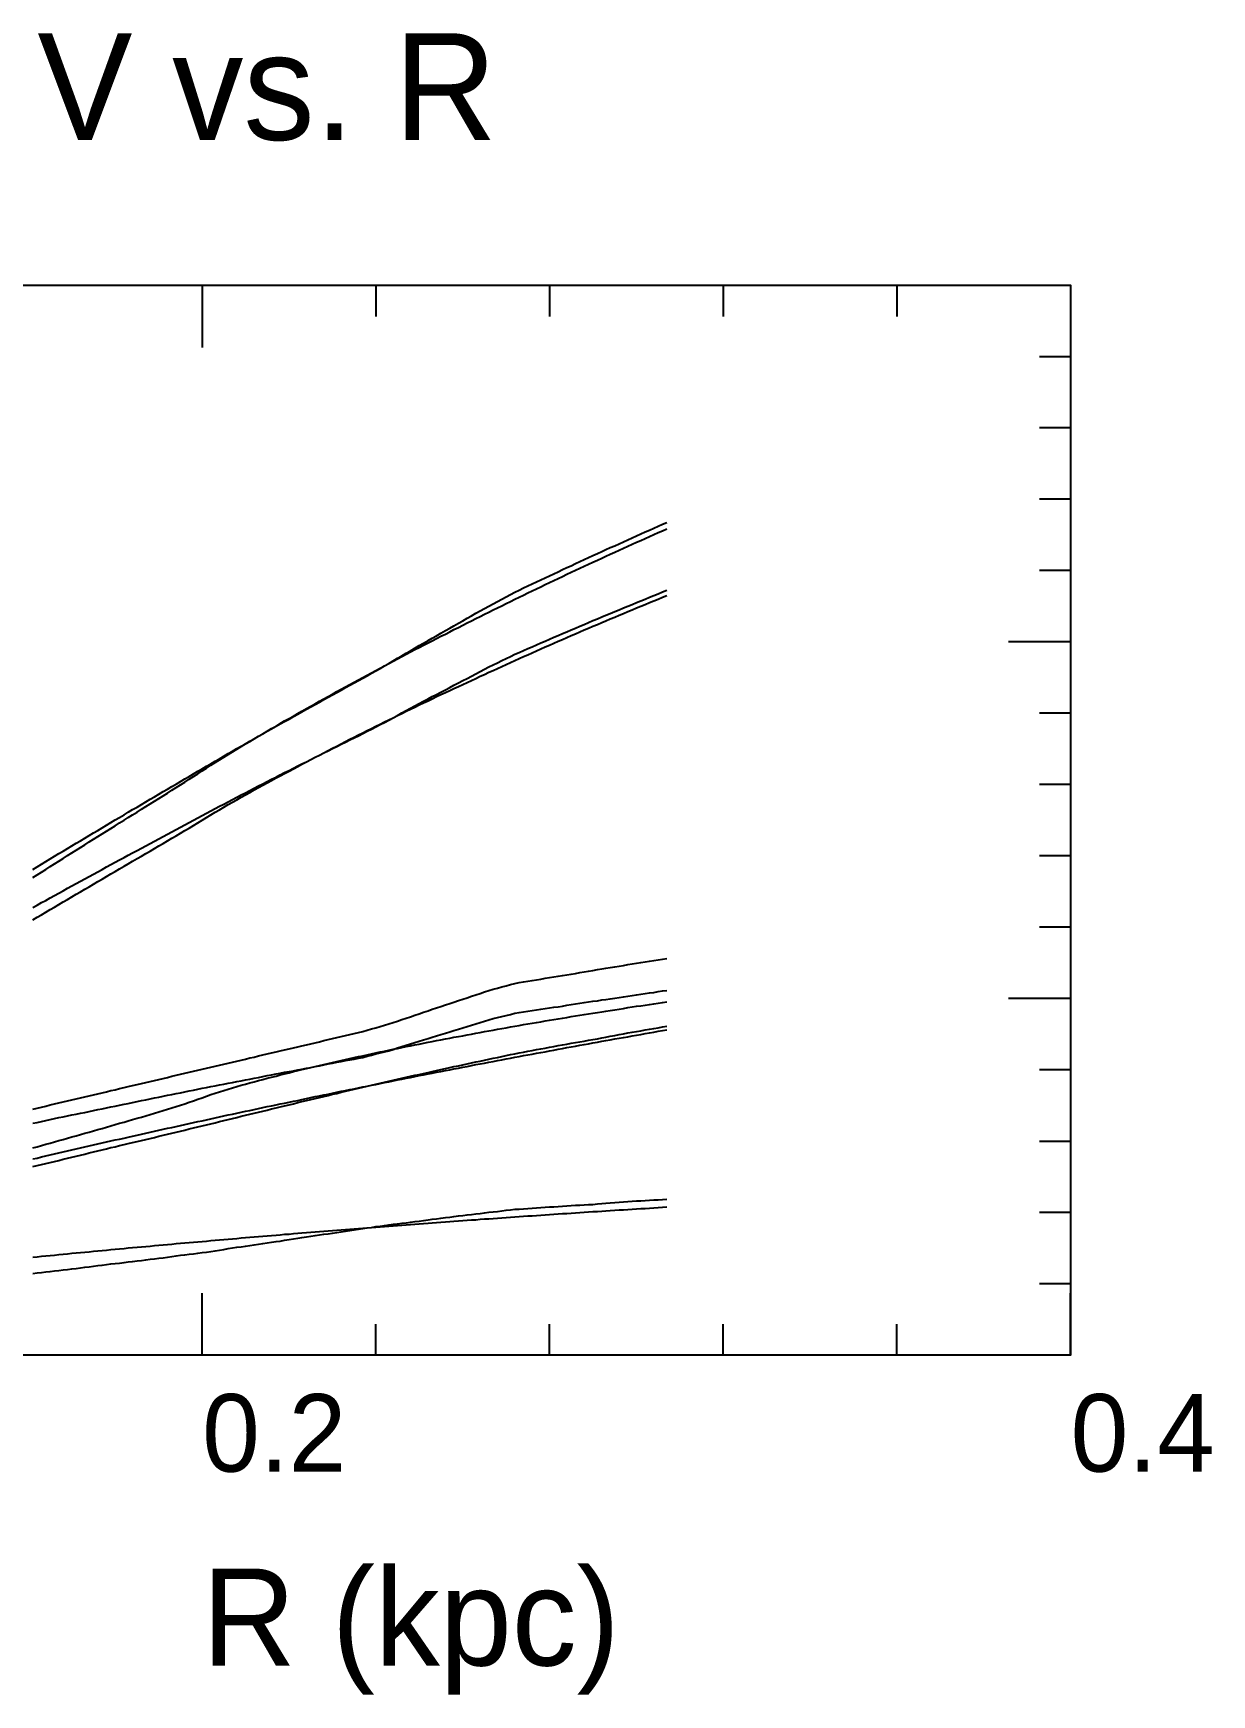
# Model space of a CAD drawing. Extents: x -35 to 194, y -35 to 136.
# Drawn here: x 72.2 to 193.8, y -35 to 136.4 of the extents above; entities that cross this region are included whole.
import ezdxf

# ---------------------------------------------------------------- set-up
doc = ezdxf.new("R2010")
doc.units = 0

msp = doc.modelspace()

# ---------------------------------------------------------------- linework, layer by layer
at = {"color": 0}
for p, q in [((89.6, 110.37), (89.6, 103.97)), ((107.52, 110.37), (107.52, 107.17)), ((125.44, 110.37), (125.44, 107.17)), ((143.36, 110.37), (143.36, 107.17)), ((161.28, 110.37), (161.28, 107.17)), ((179.2, 110.37), (179.2, 103.97)), ((179.2, 103.01), (176, 103.01)), ((179.2, 95.66), (176, 95.66)), ((179.2, 88.3), (176, 88.3)), ((179.2, 80.94), (176, 80.94)), ((179.2, 73.58), (172.8, 73.58)), ((179.2, 66.22), (176, 66.22)), ((179.2, 58.87), (176, 58.87)), ((179.2, 51.51), (176, 51.51)), ((179.2, 44.15), (176, 44.15)), ((179.2, 36.79), (172.8, 36.79)), ((179.2, 29.43), (176, 29.43)), ((179.2, 22.07), (176, 22.07)), ((179.2, 14.72), (176, 14.72)), ((179.2, 7.36), (176, 7.36)), ((89.6, 0), (89.6, 6.4)), ((179.2, 0), (179.2, 6.4)), ((107.52, 0), (107.52, 3.2)), ((125.44, 0), (125.44, 3.2)), ((143.36, 0), (143.36, 3.2)), ((161.28, 0), (161.28, 3.2))]:
    msp.add_line(p, q, dxfattribs=at)
msp.add_lwpolyline([(0, 0), (0, 110.37), (179.2, 110.37), (179.2, 0)], close=True, dxfattribs=at)
at = {"color": 4}
for points in [[(72.13, 50.12), (72.58, 50.39), (73.02, 50.66), (73.47, 50.94), (73.92, 51.21), (74.37, 51.48), (74.82, 51.75), (75.26, 52.01), (75.71, 52.28), (76.16, 52.55), (76.61, 52.82), (77.06, 53.08), (77.5, 53.35), (77.95, 53.62), (78.4, 53.89), (78.85, 54.15), (79.3, 54.42), (79.74, 54.69), (80.19, 54.96), (80.64, 55.22), (81.09, 55.49), (81.54, 55.75), (81.98, 56.02), (82.43, 56.29), (82.88, 56.55), (83.33, 56.82), (83.78, 57.08), (84.22, 57.35), (84.67, 57.61), (85.12, 57.87), (85.57, 58.14), (86.02, 58.4), (86.46, 58.67), (86.91, 58.93), (87.36, 59.19), (87.81, 59.46), (88.26, 59.72), (88.7, 59.98), (89.15, 60.24), (89.6, 60.5), (90.05, 60.76), (90.5, 61.02), (90.94, 61.28), (91.39, 61.54), (91.84, 61.8), (92.29, 62.06), (92.74, 62.32), (93.18, 62.58), (93.63, 62.84), (94.08, 63.09), (94.53, 63.35), (94.98, 63.6), (95.42, 63.86), (95.87, 64.11), (96.32, 64.37), (96.77, 64.62), (97.22, 64.88), (97.66, 65.13), (98.11, 65.38), (98.56, 65.63), (99.01, 65.89), (99.46, 66.14), (99.9, 66.39), (100.35, 66.64), (100.8, 66.88), (101.25, 67.13), (101.7, 67.38), (102.14, 67.63), (102.59, 67.88), (103.04, 68.13), (103.49, 68.38), (103.94, 68.62), (104.38, 68.87), (104.83, 69.11), (105.28, 69.36), (105.73, 69.6), (106.18, 69.84), (106.62, 70.1), (107.07, 70.35), (107.52, 70.61), (107.97, 70.86), (108.42, 71.12), (108.86, 71.37), (109.31, 71.63), (109.76, 71.9), (110.21, 72.16), (110.66, 72.42), (111.1, 72.68), (111.55, 72.94), (112, 73.2), (112.45, 73.46), (112.9, 73.72), (113.34, 73.98), (113.79, 74.23), (114.24, 74.49), (114.69, 74.75), (115.14, 75.01), (115.58, 75.26), (116.03, 75.52), (116.48, 75.77), (116.93, 76.03), (117.38, 76.28), (117.82, 76.54), (118.27, 76.79), (118.72, 77.04), (119.17, 77.29), (119.62, 77.53), (120.06, 77.77), (120.51, 78.01), (120.96, 78.25), (121.41, 78.48), (121.86, 78.72), (122.3, 78.93), (122.75, 79.15), (123.2, 79.36), (123.65, 79.57), (124.1, 79.78), (124.54, 79.99), (124.99, 80.2), (125.44, 80.41), (125.89, 80.62), (126.34, 80.83), (126.78, 81.04), (127.23, 81.25), (127.68, 81.45), (128.13, 81.66), (128.58, 81.87), (129.02, 82.08), (129.47, 82.28), (129.92, 82.49), (130.37, 82.7), (130.82, 82.9), (131.26, 83.11), (131.71, 83.31), (132.16, 83.51), (132.61, 83.72), (133.06, 83.92), (133.5, 84.12), (133.95, 84.32), (134.4, 84.53), (134.85, 84.73), (135.3, 84.93), (135.74, 85.13), (136.19, 85.32), (136.64, 85.52), (137.09, 85.72), (137.54, 85.92)], [(72.13, 46.19), (72.58, 46.44), (73.02, 46.69), (73.47, 46.93), (73.92, 47.18), (74.37, 47.43), (74.82, 47.68), (75.26, 47.92), (75.71, 48.17), (76.16, 48.41), (76.61, 48.66), (77.06, 48.9), (77.5, 49.15), (77.95, 49.39), (78.4, 49.63), (78.85, 49.88), (79.3, 50.12), (79.74, 50.37), (80.19, 50.61), (80.64, 50.86), (81.09, 51.1), (81.54, 51.34), (81.98, 51.59), (82.43, 51.83), (82.88, 52.07), (83.33, 52.31), (83.78, 52.56), (84.22, 52.8), (84.67, 53.04), (85.12, 53.28), (85.57, 53.52), (86.02, 53.76), (86.46, 54.01), (86.91, 54.25), (87.36, 54.49), (87.81, 54.73), (88.26, 54.97), (88.7, 55.21), (89.15, 55.44), (89.6, 55.68), (90.05, 55.92), (90.5, 56.16), (90.94, 56.4), (91.39, 56.63), (91.84, 56.86), (92.29, 57.1), (92.74, 57.33), (93.18, 57.57), (93.63, 57.8), (94.08, 58.03), (94.53, 58.26), (94.98, 58.5), (95.42, 58.73), (95.87, 58.96), (96.32, 59.19), (96.77, 59.42), (97.22, 59.65), (97.66, 59.88), (98.11, 60.11), (98.56, 60.33), (99.01, 60.56), (99.46, 60.79), (99.9, 61.01), (100.35, 61.23), (100.8, 61.46), (101.25, 61.69), (101.7, 61.91), (102.14, 62.14), (102.59, 62.36), (103.04, 62.59), (103.49, 62.81), (103.94, 63.03), (104.38, 63.25), (104.83, 63.47), (105.28, 63.69), (105.73, 63.91), (106.18, 64.13), (106.62, 64.37), (107.07, 64.6), (107.52, 64.83), (107.97, 65.06), (108.42, 65.29), (108.86, 65.52), (109.31, 65.77), (109.76, 66.01), (110.21, 66.26), (110.66, 66.5), (111.1, 66.74), (111.55, 66.98), (112, 67.22), (112.45, 67.46), (112.9, 67.7), (113.34, 67.94), (113.79, 68.17), (114.24, 68.41), (114.69, 68.65), (115.14, 68.89), (115.58, 69.12), (116.03, 69.36), (116.48, 69.59), (116.93, 69.83), (117.38, 70.07), (117.82, 70.3), (118.27, 70.53), (118.72, 70.77), (119.17, 71), (119.62, 71.22), (120.06, 71.44), (120.51, 71.66), (120.96, 71.88), (121.41, 72.09), (121.86, 72.31), (122.3, 72.51), (122.75, 72.7), (123.2, 72.9), (123.65, 73.09), (124.1, 73.29), (124.54, 73.48), (124.99, 73.68), (125.44, 73.87), (125.89, 74.06), (126.34, 74.25), (126.78, 74.44), (127.23, 74.64), (127.68, 74.83), (128.13, 75.02), (128.58, 75.21), (129.02, 75.4), (129.47, 75.59), (129.92, 75.78), (130.37, 75.97), (130.82, 76.16), (131.26, 76.35), (131.71, 76.53), (132.16, 76.72), (132.61, 76.9), (133.06, 77.09), (133.5, 77.27), (133.95, 77.46), (134.4, 77.65), (134.85, 77.83), (135.3, 78.01), (135.74, 78.2), (136.19, 78.38), (136.64, 78.56), (137.09, 78.75), (137.54, 78.93)], [(72.13, 19.46), (72.58, 19.57), (73.02, 19.68), (73.47, 19.79), (73.92, 19.9), (74.37, 20), (74.82, 20.11), (75.26, 20.22), (75.71, 20.33), (76.16, 20.44), (76.61, 20.54), (77.06, 20.65), (77.5, 20.76), (77.95, 20.87), (78.4, 20.98), (78.85, 21.09), (79.3, 21.2), (79.74, 21.31), (80.19, 21.42), (80.64, 21.52), (81.09, 21.63), (81.54, 21.74), (81.98, 21.84), (82.43, 21.95), (82.88, 22.06), (83.33, 22.16), (83.78, 22.27), (84.22, 22.38), (84.67, 22.48), (85.12, 22.59), (85.57, 22.7), (86.02, 22.81), (86.46, 22.92), (86.91, 23.02), (87.36, 23.13), (87.81, 23.24), (88.26, 23.35), (88.7, 23.45), (89.15, 23.55), (89.6, 23.66), (90.05, 23.76), (90.5, 23.87), (90.94, 23.98), (91.39, 24.1), (91.84, 24.21), (92.29, 24.32), (92.74, 24.43), (93.18, 24.54), (93.63, 24.65), (94.08, 24.76), (94.53, 24.87), (94.98, 24.98), (95.42, 25.08), (95.87, 25.19), (96.32, 25.3), (96.77, 25.41), (97.22, 25.52), (97.66, 25.62), (98.11, 25.73), (98.56, 25.84), (99.01, 25.95), (99.46, 26.06), (99.9, 26.17), (100.35, 26.28), (100.8, 26.39), (101.25, 26.49), (101.7, 26.6), (102.14, 26.71), (102.59, 26.81), (103.04, 26.92), (103.49, 27.02), (103.94, 27.13), (104.38, 27.24), (104.83, 27.34), (105.28, 27.45), (105.73, 27.55), (106.18, 27.66), (106.62, 27.76), (107.07, 27.87), (107.52, 27.97), (107.97, 28.08), (108.42, 28.18), (108.86, 28.28), (109.31, 28.38), (109.76, 28.48), (110.21, 28.58), (110.66, 28.68), (111.1, 28.78), (111.55, 28.88), (112, 28.98), (112.45, 29.08), (112.9, 29.18), (113.34, 29.28), (113.79, 29.38), (114.24, 29.48), (114.69, 29.58), (115.14, 29.68), (115.58, 29.78), (116.03, 29.87), (116.48, 29.97), (116.93, 30.07), (117.38, 30.16), (117.82, 30.26), (118.27, 30.35), (118.72, 30.45), (119.17, 30.54), (119.62, 30.64), (120.06, 30.73), (120.51, 30.83), (120.96, 30.92), (121.41, 31.02), (121.86, 31.11), (122.3, 31.19), (122.75, 31.28), (123.2, 31.36), (123.65, 31.44), (124.1, 31.53), (124.54, 31.61), (124.99, 31.69), (125.44, 31.77), (125.89, 31.85), (126.34, 31.94), (126.78, 32.02), (127.23, 32.1), (127.68, 32.18), (128.13, 32.26), (128.58, 32.34), (129.02, 32.42), (129.47, 32.5), (129.92, 32.58), (130.37, 32.66), (130.82, 32.75), (131.26, 32.83), (131.71, 32.92), (132.16, 33), (132.61, 33.09), (133.06, 33.17), (133.5, 33.25), (133.95, 33.33), (134.4, 33.4), (134.85, 33.48), (135.3, 33.56), (135.74, 33.64), (136.19, 33.72), (136.64, 33.79), (137.09, 33.87), (137.54, 33.94)]]:
    msp.add_lwpolyline(points, dxfattribs=at)
at = {"color": 3}
for points in [[(72.13, 49.27), (72.58, 49.56), (73.02, 49.84), (73.47, 50.12), (73.92, 50.41), (74.37, 50.69), (74.82, 50.97), (75.26, 51.26), (75.71, 51.54), (76.16, 51.82), (76.61, 52.1), (77.06, 52.38), (77.5, 52.67), (77.95, 52.95), (78.4, 53.23), (78.85, 53.51), (79.3, 53.79), (79.74, 54.07), (80.19, 54.35), (80.64, 54.63), (81.09, 54.91), (81.54, 55.2), (81.98, 55.48), (82.43, 55.76), (82.88, 56.04), (83.33, 56.32), (83.78, 56.6), (84.22, 56.88), (84.67, 57.16), (85.12, 57.44), (85.57, 57.72), (86.02, 58), (86.46, 58.28), (86.91, 58.57), (87.36, 58.85), (87.81, 59.13), (88.26, 59.42), (88.7, 59.7), (89.15, 59.99), (89.6, 60.28), (90.05, 60.57), (90.5, 60.86), (90.94, 61.14), (91.39, 61.42), (91.84, 61.7), (92.29, 61.97), (92.74, 62.25), (93.18, 62.52), (93.63, 62.79), (94.08, 63.06), (94.53, 63.33), (94.98, 63.59), (95.42, 63.86), (95.87, 64.12), (96.32, 64.39), (96.77, 64.65), (97.22, 64.91), (97.66, 65.17), (98.11, 65.43), (98.56, 65.68), (99.01, 65.94), (99.46, 66.2), (99.9, 66.45), (100.35, 66.71), (100.8, 66.96), (101.25, 67.21), (101.7, 67.46), (102.14, 67.71), (102.59, 67.96), (103.04, 68.21), (103.49, 68.46), (103.94, 68.71), (104.38, 68.95), (104.83, 69.2), (105.28, 69.44), (105.73, 69.68), (106.18, 69.93), (106.62, 70.17), (107.07, 70.41), (107.52, 70.65), (107.97, 70.89), (108.42, 71.13), (108.86, 71.37), (109.31, 71.61), (109.76, 71.84), (110.21, 72.08), (110.66, 72.32), (111.1, 72.55), (111.55, 72.79), (112, 73.02), (112.45, 73.25), (112.9, 73.48), (113.34, 73.71), (113.79, 73.95), (114.24, 74.18), (114.69, 74.4), (115.14, 74.63), (115.58, 74.86), (116.03, 75.09), (116.48, 75.32), (116.93, 75.54), (117.38, 75.77), (117.82, 75.99), (118.27, 76.21), (118.72, 76.44), (119.17, 76.66), (119.62, 76.88), (120.06, 77.1), (120.51, 77.32), (120.96, 77.54), (121.41, 77.76), (121.86, 77.98), (122.3, 78.2), (122.75, 78.42), (123.2, 78.64), (123.65, 78.85), (124.1, 79.07), (124.54, 79.28), (124.99, 79.5), (125.44, 79.71), (125.89, 79.92), (126.34, 80.14), (126.78, 80.35), (127.23, 80.56), (127.68, 80.77), (128.13, 80.98), (128.58, 81.19), (129.02, 81.4), (129.47, 81.61), (129.92, 81.82), (130.37, 82.02), (130.82, 82.23), (131.26, 82.44), (131.71, 82.64), (132.16, 82.85), (132.61, 83.05), (133.06, 83.25), (133.5, 83.46), (133.95, 83.66), (134.4, 83.86), (134.85, 84.06), (135.3, 84.26), (135.74, 84.46), (136.19, 84.66), (136.64, 84.86), (137.09, 85.06), (137.54, 85.26)], [(72.13, 44.92), (72.58, 45.19), (73.02, 45.45), (73.47, 45.71), (73.92, 45.98), (74.37, 46.24), (74.82, 46.5), (75.26, 46.77), (75.71, 47.03), (76.16, 47.29), (76.61, 47.56), (77.06, 47.82), (77.5, 48.08), (77.95, 48.34), (78.4, 48.6), (78.85, 48.87), (79.3, 49.13), (79.74, 49.39), (80.19, 49.65), (80.64, 49.92), (81.09, 50.18), (81.54, 50.44), (81.98, 50.7), (82.43, 50.96), (82.88, 51.23), (83.33, 51.49), (83.78, 51.75), (84.22, 52.01), (84.67, 52.28), (85.12, 52.54), (85.57, 52.8), (86.02, 53.07), (86.46, 53.33), (86.91, 53.59), (87.36, 53.86), (87.81, 54.13), (88.26, 54.39), (88.7, 54.66), (89.15, 54.93), (89.6, 55.21), (90.05, 55.48), (90.5, 55.75), (90.94, 56.02), (91.39, 56.28), (91.84, 56.54), (92.29, 56.8), (92.74, 57.06), (93.18, 57.31), (93.63, 57.57), (94.08, 57.82), (94.53, 58.07), (94.98, 58.32), (95.42, 58.57), (95.87, 58.81), (96.32, 59.06), (96.77, 59.3), (97.22, 59.55), (97.66, 59.79), (98.11, 60.03), (98.56, 60.27), (99.01, 60.51), (99.46, 60.75), (99.9, 60.98), (100.35, 61.22), (100.8, 61.46), (101.25, 61.69), (101.7, 61.92), (102.14, 62.16), (102.59, 62.39), (103.04, 62.62), (103.49, 62.85), (103.94, 63.08), (104.38, 63.31), (104.83, 63.54), (105.28, 63.76), (105.73, 63.99), (106.18, 64.21), (106.62, 64.44), (107.07, 64.66), (107.52, 64.89), (107.97, 65.11), (108.42, 65.33), (108.86, 65.55), (109.31, 65.77), (109.76, 65.99), (110.21, 66.21), (110.66, 66.43), (111.1, 66.65), (111.55, 66.86), (112, 67.08), (112.45, 67.3), (112.9, 67.51), (113.34, 67.72), (113.79, 67.94), (114.24, 68.15), (114.69, 68.36), (115.14, 68.57), (115.58, 68.78), (116.03, 68.99), (116.48, 69.2), (116.93, 69.41), (117.38, 69.62), (117.82, 69.83), (118.27, 70.04), (118.72, 70.24), (119.17, 70.45), (119.62, 70.65), (120.06, 70.86), (120.51, 71.06), (120.96, 71.26), (121.41, 71.47), (121.86, 71.67), (122.3, 71.87), (122.75, 72.07), (123.2, 72.27), (123.65, 72.47), (124.1, 72.67), (124.54, 72.87), (124.99, 73.07), (125.44, 73.26), (125.89, 73.46), (126.34, 73.66), (126.78, 73.85), (127.23, 74.05), (127.68, 74.24), (128.13, 74.43), (128.58, 74.63), (129.02, 74.82), (129.47, 75.01), (129.92, 75.2), (130.37, 75.39), (130.82, 75.58), (131.26, 75.77), (131.71, 75.96), (132.16, 76.15), (132.61, 76.34), (133.06, 76.53), (133.5, 76.71), (133.95, 76.9), (134.4, 77.09), (134.85, 77.27), (135.3, 77.46), (135.74, 77.64), (136.19, 77.82), (136.64, 78.01), (137.09, 78.19), (137.54, 78.37)], [(72.13, 20.25), (72.58, 20.35), (73.02, 20.46), (73.47, 20.56), (73.92, 20.67), (74.37, 20.77), (74.82, 20.87), (75.26, 20.98), (75.71, 21.08), (76.16, 21.19), (76.61, 21.29), (77.06, 21.39), (77.5, 21.5), (77.95, 21.6), (78.4, 21.7), (78.85, 21.8), (79.3, 21.91), (79.74, 22.01), (80.19, 22.11), (80.64, 22.21), (81.09, 22.31), (81.54, 22.41), (81.98, 22.51), (82.43, 22.62), (82.88, 22.72), (83.33, 22.82), (83.78, 22.92), (84.22, 23.02), (84.67, 23.12), (85.12, 23.22), (85.57, 23.32), (86.02, 23.42), (86.46, 23.51), (86.91, 23.61), (87.36, 23.71), (87.81, 23.81), (88.26, 23.91), (88.7, 24.01), (89.15, 24.11), (89.6, 24.2), (90.05, 24.3), (90.5, 24.4), (90.94, 24.49), (91.39, 24.59), (91.84, 24.69), (92.29, 24.79), (92.74, 24.88), (93.18, 24.98), (93.63, 25.07), (94.08, 25.17), (94.53, 25.26), (94.98, 25.36), (95.42, 25.46), (95.87, 25.55), (96.32, 25.65), (96.77, 25.74), (97.22, 25.83), (97.66, 25.93), (98.11, 26.02), (98.56, 26.12), (99.01, 26.21), (99.46, 26.3), (99.9, 26.4), (100.35, 26.49), (100.8, 26.58), (101.25, 26.68), (101.7, 26.77), (102.14, 26.86), (102.59, 26.95), (103.04, 27.05), (103.49, 27.14), (103.94, 27.23), (104.38, 27.32), (104.83, 27.41), (105.28, 27.5), (105.73, 27.59), (106.18, 27.68), (106.62, 27.77), (107.07, 27.86), (107.52, 27.95), (107.97, 28.04), (108.42, 28.13), (108.86, 28.22), (109.31, 28.31), (109.76, 28.4), (110.21, 28.49), (110.66, 28.58), (111.1, 28.67), (111.55, 28.76), (112, 28.85), (112.45, 28.93), (112.9, 29.02), (113.34, 29.11), (113.79, 29.2), (114.24, 29.28), (114.69, 29.37), (115.14, 29.46), (115.58, 29.54), (116.03, 29.63), (116.48, 29.72), (116.93, 29.8), (117.38, 29.89), (117.82, 29.98), (118.27, 30.06), (118.72, 30.15), (119.17, 30.23), (119.62, 30.32), (120.06, 30.4), (120.51, 30.49), (120.96, 30.57), (121.41, 30.66), (121.86, 30.74), (122.3, 30.82), (122.75, 30.91), (123.2, 30.99), (123.65, 31.07), (124.1, 31.16), (124.54, 31.24), (124.99, 31.32), (125.44, 31.41), (125.89, 31.49), (126.34, 31.57), (126.78, 31.65), (127.23, 31.74), (127.68, 31.82), (128.13, 31.9), (128.58, 31.98), (129.02, 32.06), (129.47, 32.14), (129.92, 32.22), (130.37, 32.3), (130.82, 32.39), (131.26, 32.47), (131.71, 32.55), (132.16, 32.63), (132.61, 32.71), (133.06, 32.79), (133.5, 32.86), (133.95, 32.94), (134.4, 33.02), (134.85, 33.1), (135.3, 33.18), (135.74, 33.26), (136.19, 33.34), (136.64, 33.42), (137.09, 33.49), (137.54, 33.57)]]:
    msp.add_lwpolyline(points, dxfattribs=at)
at = {"color": 1}
msp.add_lwpolyline([(72.13, 25.38), (72.58, 25.49), (73.02, 25.6), (73.47, 25.71), (73.92, 25.82), (74.37, 25.93), (74.82, 26.03), (75.26, 26.14), (75.71, 26.24), (76.16, 26.34), (76.61, 26.45), (77.06, 26.55), (77.5, 26.66), (77.95, 26.76), (78.4, 26.87), (78.85, 26.98), (79.3, 27.08), (79.74, 27.19), (80.19, 27.3), (80.64, 27.4), (81.09, 27.51), (81.54, 27.61), (81.98, 27.72), (82.43, 27.82), (82.88, 27.93), (83.33, 28.03), (83.78, 28.14), (84.22, 28.25), (84.67, 28.35), (85.12, 28.46), (85.57, 28.56), (86.02, 28.67), (86.46, 28.78), (86.91, 28.88), (87.36, 28.99), (87.81, 29.1), (88.26, 29.2), (88.7, 29.3), (89.15, 29.41), (89.6, 29.51), (90.05, 29.62), (90.5, 29.72), (90.94, 29.83), (91.39, 29.93), (91.84, 30.04), (92.29, 30.14), (92.74, 30.25), (93.18, 30.35), (93.63, 30.46), (94.08, 30.56), (94.53, 30.67), (94.98, 30.77), (95.42, 30.88), (95.87, 30.98), (96.32, 31.09), (96.77, 31.2), (97.22, 31.3), (97.66, 31.41), (98.11, 31.51), (98.56, 31.62), (99.01, 31.72), (99.46, 31.82), (99.9, 31.93), (100.35, 32.03), (100.8, 32.14), (101.25, 32.24), (101.7, 32.35), (102.14, 32.46), (102.59, 32.56), (103.04, 32.67), (103.49, 32.78), (103.94, 32.88), (104.38, 32.98), (104.83, 33.09), (105.28, 33.19), (105.73, 33.29), (106.18, 33.39), (106.62, 33.53), (107.07, 33.66), (107.52, 33.79), (107.97, 33.92), (108.42, 34.05), (108.86, 34.18), (109.31, 34.33), (109.76, 34.48), (110.21, 34.63), (110.66, 34.78), (111.1, 34.93), (111.55, 35.08), (112, 35.23), (112.45, 35.38), (112.9, 35.54), (113.34, 35.69), (113.79, 35.84), (114.24, 35.99), (114.69, 36.14), (115.14, 36.29), (115.58, 36.44), (116.03, 36.59), (116.48, 36.74), (116.93, 36.89), (117.38, 37.04), (117.82, 37.19), (118.27, 37.33), (118.72, 37.48), (119.17, 37.63), (119.62, 37.76), (120.06, 37.88), (120.51, 38), (120.96, 38.12), (121.41, 38.24), (121.86, 38.36), (122.3, 38.44), (122.75, 38.52), (123.2, 38.59), (123.65, 38.67), (124.1, 38.74), (124.54, 38.81), (124.99, 38.89), (125.44, 38.96), (125.89, 39.03), (126.34, 39.11), (126.78, 39.18), (127.23, 39.25), (127.68, 39.33), (128.13, 39.4), (128.58, 39.48), (129.02, 39.55), (129.47, 39.63), (129.92, 39.7), (130.37, 39.78), (130.82, 39.85), (131.26, 39.93), (131.71, 40), (132.16, 40.08), (132.61, 40.15), (133.06, 40.22), (133.5, 40.3), (133.95, 40.37), (134.4, 40.44), (134.85, 40.52), (135.3, 40.59), (135.74, 40.66), (136.19, 40.73), (136.64, 40.8), (137.09, 40.87), (137.54, 40.94)], dxfattribs=at)
at = {"color": 2}
for points in [[(72.13, 25.38), (72.58, 25.49), (73.02, 25.6), (73.47, 25.71), (73.92, 25.82), (74.37, 25.93), (74.82, 26.03), (75.26, 26.14), (75.71, 26.24), (76.16, 26.34), (76.61, 26.45), (77.06, 26.55), (77.5, 26.66), (77.95, 26.76), (78.4, 26.87), (78.85, 26.98), (79.3, 27.08), (79.74, 27.19), (80.19, 27.3), (80.64, 27.4), (81.09, 27.51), (81.54, 27.61), (81.98, 27.72), (82.43, 27.82), (82.88, 27.93), (83.33, 28.03), (83.78, 28.14), (84.22, 28.25), (84.67, 28.35), (85.12, 28.46), (85.57, 28.56), (86.02, 28.67), (86.46, 28.78), (86.91, 28.88), (87.36, 28.99), (87.81, 29.1), (88.26, 29.2), (88.7, 29.3), (89.15, 29.41), (89.6, 29.51), (90.05, 29.62), (90.5, 29.72), (90.94, 29.83), (91.39, 29.93), (91.84, 30.04), (92.29, 30.14), (92.74, 30.25), (93.18, 30.35), (93.63, 30.46), (94.08, 30.56), (94.53, 30.67), (94.98, 30.77), (95.42, 30.88), (95.87, 30.98), (96.32, 31.09), (96.77, 31.2), (97.22, 31.3), (97.66, 31.41), (98.11, 31.51), (98.56, 31.62), (99.01, 31.72), (99.46, 31.82), (99.9, 31.93), (100.35, 32.03), (100.8, 32.14), (101.25, 32.24), (101.7, 32.35), (102.14, 32.46), (102.59, 32.56), (103.04, 32.67), (103.49, 32.78), (103.94, 32.88), (104.38, 32.98), (104.83, 33.09), (105.28, 33.19), (105.73, 33.29), (106.18, 33.39), (106.62, 33.53), (107.07, 33.66), (107.52, 33.79), (107.97, 33.92), (108.42, 34.05), (108.86, 34.18), (109.31, 34.33), (109.76, 34.48), (110.21, 34.63), (110.66, 34.78), (111.1, 34.93), (111.55, 35.08), (112, 35.23), (112.45, 35.38), (112.9, 35.54), (113.34, 35.69), (113.79, 35.84), (114.24, 35.99), (114.69, 36.14), (115.14, 36.29), (115.58, 36.44), (116.03, 36.59), (116.48, 36.74), (116.93, 36.89), (117.38, 37.04), (117.82, 37.19), (118.27, 37.33), (118.72, 37.48), (119.17, 37.63), (119.62, 37.76), (120.06, 37.88), (120.51, 38), (120.96, 38.12), (121.41, 38.24), (121.86, 38.36), (122.3, 38.44), (122.75, 38.52), (123.2, 38.59), (123.65, 38.67), (124.1, 38.74), (124.54, 38.81), (124.99, 38.89), (125.44, 38.96), (125.89, 39.03), (126.34, 39.11), (126.78, 39.18), (127.23, 39.25), (127.68, 39.33), (128.13, 39.4), (128.58, 39.48), (129.02, 39.55), (129.47, 39.63), (129.92, 39.7), (130.37, 39.78), (130.82, 39.85), (131.26, 39.93), (131.71, 40), (132.16, 40.08), (132.61, 40.15), (133.06, 40.22), (133.5, 40.3), (133.95, 40.37), (134.4, 40.44), (134.85, 40.52), (135.3, 40.59), (135.74, 40.66), (136.19, 40.73), (136.64, 40.8), (137.09, 40.87), (137.54, 40.94)], [(72.13, 21.39), (72.58, 21.52), (73.02, 21.64), (73.47, 21.77), (73.92, 21.89), (74.37, 22.02), (74.82, 22.15), (75.26, 22.27), (75.71, 22.4), (76.16, 22.52), (76.61, 22.65), (77.06, 22.78), (77.5, 22.9), (77.95, 23.03), (78.4, 23.16), (78.85, 23.29), (79.3, 23.41), (79.74, 23.54), (80.19, 23.67), (80.64, 23.8), (81.09, 23.93), (81.54, 24.06), (81.98, 24.19), (82.43, 24.32), (82.88, 24.45), (83.33, 24.58), (83.78, 24.71), (84.22, 24.85), (84.67, 24.98), (85.12, 25.12), (85.57, 25.25), (86.02, 25.39), (86.46, 25.53), (86.91, 25.67), (87.36, 25.81), (87.81, 25.95), (88.26, 26.1), (88.7, 26.25), (89.15, 26.41), (89.6, 26.57), (90.05, 26.73), (90.5, 26.89), (90.94, 27.04), (91.39, 27.18), (91.84, 27.32), (92.29, 27.46), (92.74, 27.59), (93.18, 27.72), (93.63, 27.85), (94.08, 27.98), (94.53, 28.1), (94.98, 28.22), (95.42, 28.34), (95.87, 28.46), (96.32, 28.58), (96.77, 28.7), (97.22, 28.81), (97.66, 28.92), (98.11, 29.04), (98.56, 29.15), (99.01, 29.26), (99.46, 29.37), (99.9, 29.48), (100.35, 29.58), (100.8, 29.69), (101.25, 29.79), (101.7, 29.9), (102.14, 30), (102.59, 30.11), (103.04, 30.21), (103.49, 30.31), (103.94, 30.41), (104.38, 30.51), (104.83, 30.61), (105.28, 30.71), (105.73, 30.81), (106.18, 30.9), (106.62, 31), (107.07, 31.1), (107.52, 31.19), (107.97, 31.29), (108.42, 31.38), (108.86, 31.47), (109.31, 31.57), (109.76, 31.66), (110.21, 31.75), (110.66, 31.84), (111.1, 31.93), (111.55, 32.02), (112, 32.11), (112.45, 32.2), (112.9, 32.29), (113.34, 32.37), (113.79, 32.46), (114.24, 32.55), (114.69, 32.63), (115.14, 32.72), (115.58, 32.81), (116.03, 32.89), (116.48, 32.97), (116.93, 33.06), (117.38, 33.14), (117.82, 33.22), (118.27, 33.31), (118.72, 33.39), (119.17, 33.47), (119.62, 33.55), (120.06, 33.63), (120.51, 33.71), (120.96, 33.79), (121.41, 33.87), (121.86, 33.95), (122.3, 34.03), (122.75, 34.11), (123.2, 34.18), (123.65, 34.26), (124.1, 34.34), (124.54, 34.41), (124.99, 34.49), (125.44, 34.57), (125.89, 34.64), (126.34, 34.72), (126.78, 34.79), (127.23, 34.86), (127.68, 34.94), (128.13, 35.01), (128.58, 35.08), (129.02, 35.16), (129.47, 35.23), (129.92, 35.3), (130.37, 35.37), (130.82, 35.44), (131.26, 35.51), (131.71, 35.58), (132.16, 35.65), (132.61, 35.72), (133.06, 35.79), (133.5, 35.86), (133.95, 35.93), (134.4, 36), (134.85, 36.06), (135.3, 36.13), (135.74, 36.2), (136.19, 36.27), (136.64, 36.33), (137.09, 36.4), (137.54, 36.46)], [(72.13, 10.12), (72.58, 10.17), (73.02, 10.21), (73.47, 10.26), (73.92, 10.3), (74.37, 10.34), (74.82, 10.39), (75.26, 10.43), (75.71, 10.47), (76.16, 10.52), (76.61, 10.56), (77.06, 10.6), (77.5, 10.65), (77.95, 10.69), (78.4, 10.73), (78.85, 10.77), (79.3, 10.82), (79.74, 10.86), (80.19, 10.9), (80.64, 10.94), (81.09, 10.98), (81.54, 11.03), (81.98, 11.07), (82.43, 11.11), (82.88, 11.15), (83.33, 11.19), (83.78, 11.23), (84.22, 11.27), (84.67, 11.31), (85.12, 11.36), (85.57, 11.4), (86.02, 11.44), (86.46, 11.48), (86.91, 11.52), (87.36, 11.56), (87.81, 11.6), (88.26, 11.64), (88.7, 11.68), (89.15, 11.71), (89.6, 11.75), (90.05, 11.79), (90.5, 11.83), (90.94, 11.87), (91.39, 11.91), (91.84, 11.95), (92.29, 11.99), (92.74, 12.03), (93.18, 12.06), (93.63, 12.1), (94.08, 12.14), (94.53, 12.18), (94.98, 12.22), (95.42, 12.25), (95.87, 12.29), (96.32, 12.33), (96.77, 12.37), (97.22, 12.4), (97.66, 12.44), (98.11, 12.48), (98.56, 12.51), (99.01, 12.55), (99.46, 12.59), (99.9, 12.62), (100.35, 12.66), (100.8, 12.7), (101.25, 12.73), (101.7, 12.77), (102.14, 12.81), (102.59, 12.84), (103.04, 12.88), (103.49, 12.91), (103.94, 12.95), (104.38, 12.98), (104.83, 13.02), (105.28, 13.05), (105.73, 13.09), (106.18, 13.12), (106.62, 13.16), (107.07, 13.19), (107.52, 13.23), (107.97, 13.26), (108.42, 13.3), (108.86, 13.33), (109.31, 13.37), (109.76, 13.4), (110.21, 13.43), (110.66, 13.47), (111.1, 13.5), (111.55, 13.53), (112, 13.57), (112.45, 13.6), (112.9, 13.63), (113.34, 13.67), (113.79, 13.7), (114.24, 13.73), (114.69, 13.77), (115.14, 13.8), (115.58, 13.83), (116.03, 13.86), (116.48, 13.9), (116.93, 13.93), (117.38, 13.96), (117.82, 13.99), (118.27, 14.03), (118.72, 14.06), (119.17, 14.09), (119.62, 14.12), (120.06, 14.15), (120.51, 14.18), (120.96, 14.22), (121.41, 14.25), (121.86, 14.28), (122.3, 14.31), (122.75, 14.34), (123.2, 14.37), (123.65, 14.4), (124.1, 14.43), (124.54, 14.46), (124.99, 14.49), (125.44, 14.52), (125.89, 14.55), (126.34, 14.58), (126.78, 14.61), (127.23, 14.64), (127.68, 14.67), (128.13, 14.7), (128.58, 14.73), (129.02, 14.76), (129.47, 14.79), (129.92, 14.82), (130.37, 14.85), (130.82, 14.88), (131.26, 14.91), (131.71, 14.94), (132.16, 14.96), (132.61, 14.99), (133.06, 15.02), (133.5, 15.05), (133.95, 15.08), (134.4, 15.11), (134.85, 15.14), (135.3, 15.16), (135.74, 15.19), (136.19, 15.22), (136.64, 15.25), (137.09, 15.27), (137.54, 15.3)]]:
    msp.add_lwpolyline(points, dxfattribs=at)
at = {"color": 6}
msp.add_lwpolyline([(72.13, 23.93), (72.58, 24.03), (73.02, 24.13), (73.47, 24.23), (73.92, 24.33), (74.37, 24.42), (74.82, 24.52), (75.26, 24.61), (75.71, 24.7), (76.16, 24.79), (76.61, 24.88), (77.06, 24.97), (77.5, 25.06), (77.95, 25.16), (78.4, 25.25), (78.85, 25.34), (79.3, 25.43), (79.74, 25.53), (80.19, 25.62), (80.64, 25.71), (81.09, 25.8), (81.54, 25.9), (81.98, 25.99), (82.43, 26.08), (82.88, 26.18), (83.33, 26.27), (83.78, 26.36), (84.22, 26.45), (84.67, 26.55), (85.12, 26.64), (85.57, 26.73), (86.02, 26.82), (86.46, 26.91), (86.91, 27), (87.36, 27.09), (87.81, 27.18), (88.26, 27.27), (88.7, 27.36), (89.15, 27.46), (89.6, 27.55), (90.05, 27.64), (90.5, 27.72), (90.94, 27.81), (91.39, 27.9), (91.84, 27.98), (92.29, 28.07), (92.74, 28.15), (93.18, 28.24), (93.63, 28.32), (94.08, 28.41), (94.53, 28.5), (94.98, 28.59), (95.42, 28.67), (95.87, 28.76), (96.32, 28.85), (96.77, 28.93), (97.22, 29.02), (97.66, 29.11), (98.11, 29.2), (98.56, 29.28), (99.01, 29.36), (99.46, 29.45), (99.9, 29.53), (100.35, 29.61), (100.8, 29.7), (101.25, 29.79), (101.7, 29.87), (102.14, 29.96), (102.59, 30.05), (103.04, 30.14), (103.49, 30.23), (103.94, 30.31), (104.38, 30.4), (104.83, 30.48), (105.28, 30.56), (105.73, 30.65), (106.18, 30.73), (106.62, 30.85), (107.07, 30.96), (107.52, 31.08), (107.97, 31.19), (108.42, 31.3), (108.86, 31.41), (109.31, 31.56), (109.76, 31.7), (110.21, 31.84), (110.66, 31.98), (111.1, 32.12), (111.55, 32.26), (112, 32.4), (112.45, 32.54), (112.9, 32.67), (113.34, 32.81), (113.79, 32.95), (114.24, 33.09), (114.69, 33.23), (115.14, 33.37), (115.58, 33.51), (116.03, 33.65), (116.48, 33.79), (116.93, 33.93), (117.38, 34.06), (117.82, 34.2), (118.27, 34.34), (118.72, 34.48), (119.17, 34.62), (119.62, 34.74), (120.06, 34.85), (120.51, 34.95), (120.96, 35.06), (121.41, 35.17), (121.86, 35.28), (122.3, 35.36), (122.75, 35.42), (123.2, 35.49), (123.65, 35.56), (124.1, 35.63), (124.54, 35.7), (124.99, 35.76), (125.44, 35.83), (125.89, 35.9), (126.34, 35.96), (126.78, 36.03), (127.23, 36.1), (127.68, 36.17), (128.13, 36.24), (128.58, 36.31), (129.02, 36.38), (129.47, 36.45), (129.92, 36.52), (130.37, 36.58), (130.82, 36.65), (131.26, 36.71), (131.71, 36.78), (132.16, 36.84), (132.61, 36.91), (133.06, 36.98), (133.5, 37.04), (133.95, 37.11), (134.4, 37.18), (134.85, 37.24), (135.3, 37.31), (135.74, 37.38), (136.19, 37.44), (136.64, 37.51), (137.09, 37.58), (137.54, 37.64)], dxfattribs=at)
at = {"color": 5}
msp.add_lwpolyline([(72.13, 8.45), (72.58, 8.5), (73.02, 8.55), (73.47, 8.6), (73.92, 8.66), (74.37, 8.71), (74.82, 8.76), (75.26, 8.81), (75.71, 8.86), (76.16, 8.92), (76.61, 8.97), (77.06, 9.02), (77.5, 9.08), (77.95, 9.13), (78.4, 9.19), (78.85, 9.25), (79.3, 9.31), (79.74, 9.36), (80.19, 9.42), (80.64, 9.47), (81.09, 9.52), (81.54, 9.58), (81.98, 9.63), (82.43, 9.69), (82.88, 9.74), (83.33, 9.79), (83.78, 9.85), (84.22, 9.9), (84.67, 9.95), (85.12, 10.01), (85.57, 10.07), (86.02, 10.13), (86.46, 10.19), (86.91, 10.26), (87.36, 10.32), (87.81, 10.38), (88.26, 10.43), (88.7, 10.48), (89.15, 10.54), (89.6, 10.59), (90.05, 10.64), (90.5, 10.71), (90.94, 10.78), (91.39, 10.85), (91.84, 10.92), (92.29, 11), (92.74, 11.07), (93.18, 11.14), (93.63, 11.2), (94.08, 11.27), (94.53, 11.33), (94.98, 11.4), (95.42, 11.46), (95.87, 11.53), (96.32, 11.59), (96.77, 11.66), (97.22, 11.73), (97.66, 11.79), (98.11, 11.86), (98.56, 11.93), (99.01, 12), (99.46, 12.07), (99.9, 12.14), (100.35, 12.21), (100.8, 12.28), (101.25, 12.35), (101.7, 12.41), (102.14, 12.48), (102.59, 12.54), (103.04, 12.61), (103.49, 12.67), (103.94, 12.74), (104.38, 12.8), (104.83, 12.87), (105.28, 12.94), (105.73, 13), (106.18, 13.07), (106.62, 13.14), (107.07, 13.2), (107.52, 13.27), (107.97, 13.33), (108.42, 13.4), (108.86, 13.46), (109.31, 13.51), (109.76, 13.57), (110.21, 13.62), (110.66, 13.68), (111.1, 13.74), (111.55, 13.79), (112, 13.85), (112.45, 13.91), (112.9, 13.97), (113.34, 14.03), (113.79, 14.09), (114.24, 14.15), (114.69, 14.2), (115.14, 14.26), (115.58, 14.32), (116.03, 14.38), (116.48, 14.43), (116.93, 14.49), (117.38, 14.54), (117.82, 14.59), (118.27, 14.64), (118.72, 14.7), (119.17, 14.75), (119.62, 14.8), (120.06, 14.85), (120.51, 14.9), (120.96, 14.96), (121.41, 15.01), (121.86, 15.06), (122.3, 15.09), (122.75, 15.12), (123.2, 15.15), (123.65, 15.18), (124.1, 15.21), (124.54, 15.24), (124.99, 15.27), (125.44, 15.3), (125.89, 15.33), (126.34, 15.36), (126.78, 15.39), (127.23, 15.42), (127.68, 15.44), (128.13, 15.47), (128.58, 15.49), (129.02, 15.52), (129.47, 15.55), (129.92, 15.57), (130.37, 15.61), (130.82, 15.65), (131.26, 15.69), (131.71, 15.73), (132.16, 15.77), (132.61, 15.81), (133.06, 15.84), (133.5, 15.86), (133.95, 15.89), (134.4, 15.92), (134.85, 15.95), (135.3, 15.98), (135.74, 16), (136.19, 16.03), (136.64, 16.05), (137.09, 16.08), (137.54, 16.1)], dxfattribs=at)

# ---------------------------------------------------------------- texts
at = {"color": 0}
for s, height, p in [('V vs. R', 11, (72.6, 125.37)), ('0.2', 8, (89.6, -12)), ('0.4', 8, (179.2, -12)), ('R (kpc)', 10, (89.6, -32))]:
    msp.add_text(s, height=height, dxfattribs=at).set_placement(p)

doc.saveas('drawing.dxf')
